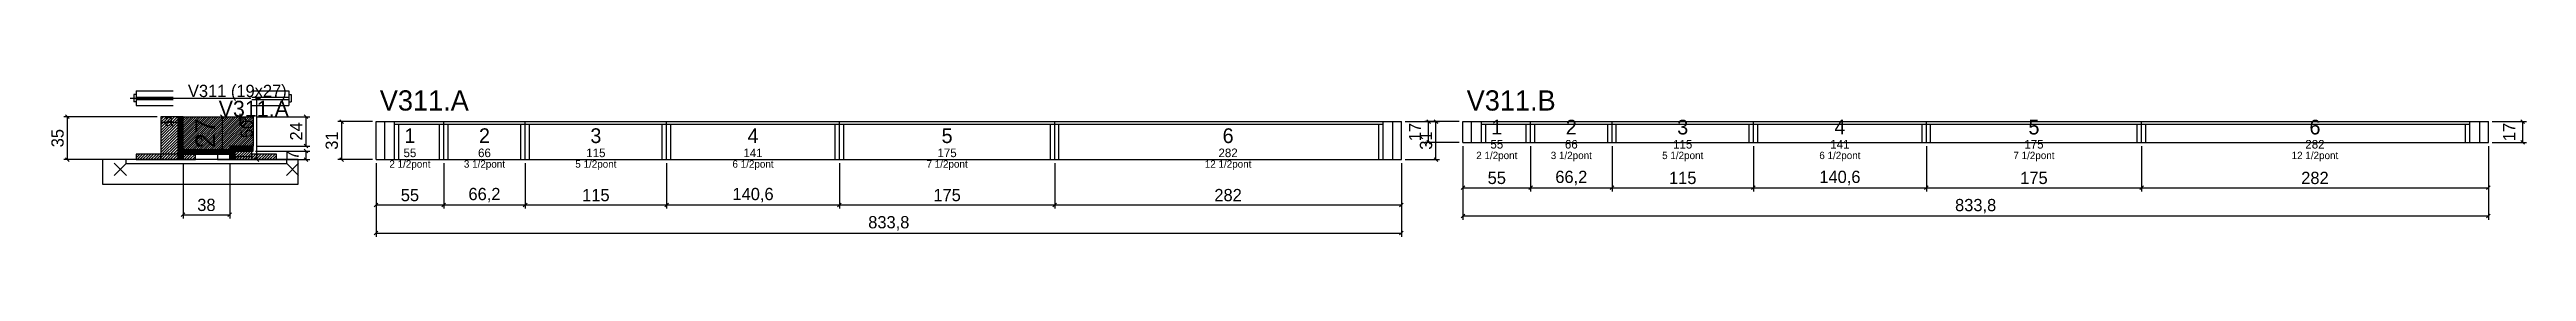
# Model space of a CAD drawing. Extents: x -69 to 1946, y -94 to 31.
import ezdxf
from ezdxf.enums import TextEntityAlignment as Align

# ---------------------------------------------------------------- set-up
doc = ezdxf.new("R2010")
doc.units = 0
for name, color, linetype in [('5', 5, 'Continuous'), ('barrote', 126, 'Continuous'), ('CONCRETO', 251, 'Continuous'), ('COTA', 241, 'Continuous'), ('Cota Seção (2x)', 241, 'Continuous'), ('detalhes', 7, 'Continuous'), ('Hachura', 251, 'Continuous'), ('Madeira', 126, 'Continuous'), ('NOMENCLATURA', 7, 'Continuous'), ('Painéis', 200, 'Continuous'), ('presilha', 224, 'Continuous'), ('SARR_2.2x7', 40, 'Continuous'), ('SARR_3.5x7', 81, 'Continuous'), ('SCO-___-LAJ', 224, 'Continuous'), ('TENSOR', 224, 'Continuous'), ('texto', 7, 'Continuous'), ('Texto Seção', 7, 'Continuous')]:
    doc.layers.add(name, color=color, linetype=linetype)
doc.dimstyles.new('PAINEL', dxfattribs={"dimtxt": 10, "dimasz": 3, "dimexe": 3, "dimexo": 3, "dimgap": 3, "dimtad": 1, "dimblk": 'OBLIQUE', "dimblk1": 'OBLIQUE', "dimcen": 2.5, "dimclrd": 4, "dimclre": 4, "dimclrt": 240, "dimazin": 3, "dimtfac": 1, "dimtmove": 0, "dimatfit": 3})
doc.dimstyles.new('SECAO2X', dxfattribs={"dimtxt": 16, "dimasz": 3, "dimexe": 3, "dimexo": 3, "dimgap": 3, "dimtad": 1, "dimblk": 'OBLIQUE', "dimblk1": 'OBLIQUE', "dimcen": 2.5, "dimclrd": 4, "dimclre": 4, "dimclrt": 240, "dimazin": 3, "dimtfac": 1, "dimtmove": 0, "dimatfit": 3})

# ---------------------------------------------------------------- blocks, each defined once
blk = doc.blocks.new('_OBLIQUE')
at = {"color": 0, "linetype": 'BYBLOCK'}
blk.add_line((-0.5, -0.5), (0.5, 0.5), dxfattribs=at)

msp = doc.modelspace()

# ---------------------------------------------------------------- hatches: boundary and pattern name
at = {"layer": 'COTA'}
h = msp.add_hatch(dxfattribs=at)
h.set_pattern_fill('ANSI31', scale=0.4)
h.paths.add_polyline_path([(40, -23), (40, 4), (97, 4), (97, -20), (78, -20), (78, -23)])
at = {"layer": 'Hachura'}
h = msp.add_hatch(dxfattribs=at)
h.set_pattern_fill('ANSI31', scale=0.5)
h.paths.add_polyline_path([(22, -31), (36, -31), (36, 4), (22, 4)])
h = msp.add_hatch(dxfattribs=at)
h.set_pattern_fill('ANSI31', scale=0.5)
h.paths.add_polyline_path([(22, -0.4), (36, -0.4), (36, 4), (22, 4)])
h = msp.add_hatch(dxfattribs=at)
h.set_pattern_fill('SOLID')
h.paths.add_polyline_path([(36, -31), (40, -31), (40, 4), (36, 4)])
h = msp.add_hatch(dxfattribs=at)
h.set_pattern_fill('SOLID')
h.paths.add_polyline_path([(78, -24), (97, -24), (97, -20), (78, -20)])
h = msp.add_hatch(dxfattribs=at)
h.set_pattern_fill('ANSI31', scale=0.5)
h.paths.add_polyline_path([(2, -31), (22, -31), (22, -26.6), (2, -26.6)])
h = msp.add_hatch(dxfattribs=at)
h.set_pattern_fill('SOLID')
h.paths.add_polyline_path([(40, -26.6), (78, -26.6), (78, -23), (40, -23)])
h = msp.add_hatch(dxfattribs=at)
h.set_pattern_fill('ANSI31', scale=0.5)
h.paths.add_polyline_path([(40, -31), (50, -31), (50, -26.6), (40, -26.6)])
h = msp.add_hatch(dxfattribs=at)
h.set_pattern_fill('SOLID')
h.paths.add_polyline_path([(78, -31), (82, -31), (82, -24), (78, -24)])
h = msp.add_hatch(dxfattribs=at)
h.set_pattern_fill('ANSI31', scale=0.5)
h.paths.add_polyline_path([(82, -31), (96, -31), (96, -24), (82, -24)])
h = msp.add_hatch(dxfattribs=at)
h.set_pattern_fill('ANSI31', scale=0.5)
h.paths.add_polyline_path([(82, -28.4), (96, -28.4), (96, -24), (82, -24)])
h = msp.add_hatch(dxfattribs=at)
h.set_pattern_fill('ANSI31', scale=0.5)
h.paths.add_polyline_path([(96, -31), (116, -31), (116, -26.6), (96, -26.6)])

# ---------------------------------------------------------------- linework, layer by layer
for p, q in [((0, 22), (0, 16)), ((2, 22), (0, 22)), ((2, 25), (32, 25)), ((2, 25), (2, 13)), ((96, 25), (126, 25)), ((126, 25), (126, 13)), ((126, 22), (128, 22)), ((128, 22), (128, 16)), ((2, 16), (0, 16)), ((2, 20), (32, 20)), ((2, 18), (32, 18)), ((2, 13), (32, 13)), ((96, 20), (126, 20)), ((96, 18), (126, 18)), ((96, 13), (126, 13)), ((126, 16), (128, 16))]:
    msp.add_line(p, q)
at = {"layer": 'barrote'}
msp.add_lwpolyline([(-25.5, -51), (133.5, -51), (133.5, -31), (-25.5, -31)], close=True, dxfattribs=at)
at = {"layer": 'CONCRETO'}
msp.add_lwpolyline([(40, -23), (40, 4), (97, 4), (97, -20), (78, -20), (78, -23)], close=True, dxfattribs=at)
at = {"layer": 'Madeira'}
for points in [[(22, -31), (36, -31), (36, 4), (22, 4)], [(22, -0.4), (36, -0.4), (36, 4), (22, 4)], [(2, -31), (22, -31), (22, -26.6), (2, -26.6)], [(22, -31), (36, -31), (36, -26.6), (22, -26.6)], [(40, -31), (50, -31), (50, -26.6), (40, -26.6)], [(68, -31), (78, -31), (78, -26.6), (68, -26.6)], [(82, -31), (96, -31), (96, -24), (82, -24)], [(82, -28.4), (96, -28.4), (96, -24), (82, -24)], [(96, -31), (116, -31), (116, -26.6), (96, -26.6)]]:
    msp.add_lwpolyline(points, close=True, dxfattribs=at)
at = {"layer": 'Painéis'}
for p, q in [((197, 0), (252, 0)), ((197, -31), (197, 0)), ((252, -31), (252, 0)), ((252, -31), (252, 0)), ((252, 0), (318.2, 0)), ((252, -31), (252, 0)), ((318.2, -31), (318.2, 0)), ((318.2, -31), (318.2, 0)), ((318.2, 0), (433.2, 0)), ((318.2, -31), (318.2, 0)), ((433.2, -31), (433.2, 0)), ((433.2, -31), (433.2, 0)), ((433.2, 0), (573.8, 0)), ((433.2, -31), (433.2, 0)), ((573.8, -31), (573.8, 0)), ((573.8, -31), (573.8, 0)), ((573.8, 0), (748.8, 0)), ((573.8, -31), (573.8, 0)), ((748.8, -31), (748.8, 0)), ((748.8, -31), (748.8, 0)), ((748.8, 0), (1030.8, 0)), ((748.8, -31), (748.8, 0)), ((1030.8, -31), (1030.8, 0)), ((1080.8, 0), (1135.8, 0)), ((1080.8, -17), (1080.8, 0)), ((1135.8, -17), (1135.8, 0)), ((1135.8, -17), (1135.8, 0)), ((1135.8, 0), (1202, 0)), ((1135.8, -17), (1135.8, 0)), ((1202, -17), (1202, 0)), ((1202, -17), (1202, 0)), ((1202, 0), (1317, 0)), ((1202, -17), (1202, 0)), ((1317, -17), (1317, 0)), ((1317, -17), (1317, 0)), ((1317, 0), (1457.6, 0)), ((1317, -17), (1317, 0)), ((1457.6, -17), (1457.6, 0)), ((1457.6, -17), (1457.6, 0)), ((1457.6, 0), (1632.6, 0)), ((1457.6, -17), (1457.6, 0)), ((1632.6, -17), (1632.6, 0)), ((1632.6, -17), (1632.6, 0)), ((1632.6, 0), (1914.6, 0)), ((1632.6, -17), (1632.6, 0)), ((1914.6, -17), (1914.6, 0)), ((1080.8, -17), (1135.8, -17)), ((1135.8, -17), (1202, -17)), ((1202, -17), (1317, -17)), ((1317, -17), (1457.6, -17)), ((1457.6, -17), (1632.6, -17)), ((1632.6, -17), (1914.6, -17)), ((197, -31), (252, -31)), ((252, -31), (318.2, -31)), ((318.2, -31), (433.2, -31)), ((433.2, -31), (573.8, -31)), ((573.8, -31), (748.8, -31)), ((748.8, -31), (1030.8, -31))]:
    msp.add_line(p, q, dxfattribs=at)
for points in [[(36, -31), (40, -31), (40, 4), (36, 4)], [(78, -24), (97, -24), (97, -20), (78, -20)], [(40, -26.6), (78, -26.6), (78, -23), (40, -23)], [(78, -31), (82, -31), (82, -24), (78, -24)]]:
    msp.add_lwpolyline(points, close=True, dxfattribs=at)
at = {"layer": 'presilha'}
for p, q in [((-16, -44), (-6, -34)), ((-16, -34), (-6, -44)), ((124, -44), (134, -34)), ((124, -34), (134, -44))]:
    msp.add_line(p, q, dxfattribs=at)
at = {"layer": 'SARR_2.2x7'}
for p, q in [((204, -31), (204, 0)), ((1023.8, -31), (1023.8, 0)), ((1087.8, -17), (1087.8, 0)), ((1907.6, -17), (1907.6, 0)), ((212, -2.2), (252, -2.2)), ((252, -2.2), (318.2, -2.2)), ((318.2, -2.2), (433.2, -2.2)), ((433.2, -2.2), (573.8, -2.2)), ((573.8, -2.2), (748.8, -2.2)), ((748.8, -2.2), (1015.8, -2.2)), ((1095.8, -2.2), (1135.8, -2.2)), ((1135.8, -2.2), (1202, -2.2)), ((1202, -2.2), (1317, -2.2)), ((1317, -2.2), (1457.6, -2.2)), ((1457.6, -2.2), (1632.6, -2.2)), ((1632.6, -2.2), (1899.6, -2.2))]:
    msp.add_line(p, q, dxfattribs=at)
at = {"layer": 'SARR_3.5x7'}
for p, q in [((212, -31), (212, 0)), ((252, -31), (252, 0)), ((252, -31), (252, 0)), ((318.2, -31), (318.2, 0)), ((318.2, -31), (318.2, 0)), ((433.2, -31), (433.2, 0)), ((433.2, -31), (433.2, 0)), ((573.8, -31), (573.8, 0)), ((573.8, -31), (573.8, 0)), ((748.8, -31), (748.8, 0)), ((748.8, -31), (748.8, 0)), ((1015.8, -31), (1015.8, 0)), ((1095.8, -17), (1095.8, 0)), ((1135.8, -17), (1135.8, 0)), ((1135.8, -17), (1135.8, 0)), ((1202, -17), (1202, 0)), ((1202, -17), (1202, 0)), ((1317, -17), (1317, 0)), ((1317, -17), (1317, 0)), ((1457.6, -17), (1457.6, 0)), ((1457.6, -17), (1457.6, 0)), ((1632.6, -17), (1632.6, 0)), ((1632.6, -17), (1632.6, 0)), ((1899.6, -17), (1899.6, 0)), ((215.5, -31), (215.5, -2.2)), ((248.5, -31), (248.5, -2.2)), ((255.5, -31), (255.5, -2.2)), ((314.7, -31), (314.7, -2.2)), ((321.7, -31), (321.7, -2.2)), ((429.7, -31), (429.7, -2.2)), ((436.7, -31), (436.7, -2.2)), ((570.3, -31), (570.3, -2.2)), ((577.3, -31), (577.3, -2.2)), ((745.3, -31), (745.3, -2.2)), ((752.3, -31), (752.3, -2.2)), ((1012.3, -31), (1012.3, -2.2)), ((1095.8, -17), (1099.3, -17)), ((1099.3, -17), (1099.3, -2.2)), ((1132.3, -17), (1132.3, -2.2)), ((1132.3, -17), (1135.8, -17)), ((1135.8, -17), (1139.3, -17)), ((1139.3, -17), (1139.3, -2.2)), ((1198.5, -17), (1198.5, -2.2)), ((1198.5, -17), (1202, -17)), ((1202, -17), (1205.5, -17)), ((1205.5, -17), (1205.5, -2.2)), ((1313.5, -17), (1313.5, -2.2)), ((1313.5, -17), (1317, -17)), ((1317, -17), (1320.5, -17)), ((1320.5, -17), (1320.5, -2.2)), ((1454.1, -17), (1454.1, -2.2)), ((1454.1, -17), (1457.6, -17)), ((1457.6, -17), (1461.1, -17)), ((1461.1, -17), (1461.1, -2.2)), ((1629.1, -17), (1629.1, -2.2)), ((1629.1, -17), (1632.6, -17)), ((1632.6, -17), (1636.1, -17)), ((1636.1, -17), (1636.1, -2.2)), ((1896.1, -17), (1896.1, -2.2)), ((1896.1, -17), (1899.6, -17)), ((212, -31), (215.5, -31)), ((248.5, -31), (252, -31)), ((252, -31), (255.5, -31)), ((314.7, -31), (318.2, -31)), ((318.2, -31), (321.7, -31)), ((429.7, -31), (433.2, -31)), ((433.2, -31), (436.7, -31)), ((570.3, -31), (573.8, -31)), ((573.8, -31), (577.3, -31)), ((745.3, -31), (748.8, -31)), ((748.8, -31), (752.3, -31)), ((1012.3, -31), (1015.8, -31))]:
    msp.add_line(p, q, dxfattribs=at)
at = {"layer": 'SCO-___-LAJ'}
msp.add_lwpolyline([(-6.5, -34.2), (124.5, -34.2), (124.5, -31), (-6.5, -31)], close=True, dxfattribs=at)
at = {"layer": 'TENSOR'}
msp.add_line((-3, 19), (95, 19), dxfattribs=at)

# ---------------------------------------------------------------- texts
at = {"layer": '5'}
for s, height, p in [('1', 12, (1108.3, -4.5)), ('2', 12, (1168.9, -4.5)), ('3', 12, (1259.5, -4.5)), ('4', 12, (1387.3, -4.5)), ('5', 12, (1545.1, -4.5)), ('6', 12, (1773.6, -4.5)), ('1', 12, (224.5, -11.5)), ('2', 12, (285.1, -11.5)), ('3', 12, (375.7, -11.5)), ('4', 12, (503.5, -11.5)), ('5', 12, (661.3, -11.5)), ('6', 12, (889.8, -11.5)), ('55', 7, (1108.3, -18.5)), ('66', 7, (1168.9, -18.5)), ('115', 7, (1259.5, -18.5)), ('141', 7, (1387.3, -18.5)), ('175', 7, (1545.1, -18.5)), ('282', 7, (1773.6, -18.5)), ('55', 7, (224.5, -25.5)), ('66', 7, (285.1, -25.5)), ('115', 7, (375.7, -25.5)), ('141', 7, (503.5, -25.5)), ('175', 7, (661.3, -25.5)), ('282', 7, (889.8, -25.5))]:
    msp.add_text(s, height=height, dxfattribs=at).set_placement(p, align=Align.MIDDLE_CENTER)
at = {"layer": 'detalhes'}
for s, p in [('a', (25, -3.7)), ('b', (85, -3.7)), ('c', (50, -20.5))]:
    msp.add_text(s, height=9.6, dxfattribs=at).set_placement(p)
at = {"layer": 'NOMENCLATURA'}
for s, p in [('V311.A', (200, 9)), ('V311.B', (1083.8, 9))]:
    msp.add_text(s, height=16.5, dxfattribs=at).set_placement(p)
at = {"layer": 'texto', "char_height": 6, "attachment_point": 5}
for s, insert in [('2 1/2pont', (224.5, -35.5)), ('3 1/2pont', (285.1, -35.5)), ('5 1/2pont', (375.7, -35.5)), ('6 1/2pont', (503.5, -35.5)), ('7 1/2pont', (661.3, -35.5)), ('12 1/2pont', (889.8, -35.5)), ('2 1/2pont', (1108.3, -28.5)), ('3 1/2pont', (1168.9, -28.5)), ('5 1/2pont', (1259.5, -28.5)), ('6 1/2pont', (1387.3, -28.5)), ('7 1/2pont', (1545.1, -28.5)), ('12 1/2pont', (1773.6, -28.5))]:
    msp.add_mtext(s, dxfattribs=dict(at, insert=insert))
at = {"layer": 'Texto Seção'}
for s, height, p in [('V311 (19x27)', 10, (44, 20)), ('V311.A', 13, (69, 4))]:
    msp.add_text(s, height=height, dxfattribs=at).set_placement(p)

# ---------------------------------------------------------------- dimensions: what is measured, and where the dimension line sits
at = {"layer": 'COTA'}
for base, p1, p2 in [((100, -31), (96, -31), (96, 19)), ((-54, -31), (2, -31), (22, 4)), ((140, -20), (97, -20), (97, 4)), ((169, -31), (197, -31), (197, 0)), ((1058.8, -31), (1030.8, -31), (1030.8, 0)), ((1052.8, -17), (1080.8, -17), (1080.8, 0)), ((1942.6, -17), (1914.6, -17), (1914.6, 0)), ((140, -31), (96, -31), (96, -24))]:
    msp.add_linear_dim(base=base, p1=p1, p2=p2, angle=90, dimstyle='PAINEL', dxfattribs=at).render()
for base, p1, p2 in [((1080.8, -54), (1080.8, -17), (1135.8, -17)), ((1080.8, -77), (1080.8, -17), (1914.6, -17)), ((1135.8, -54), (1135.8, -17), (1202, -17)), ((1202, -54), (1202, -17), (1317, -17)), ((1317, -54), (1317, -17), (1457.6, -17)), ((1457.6, -54), (1457.6, -17), (1632.6, -17)), ((1632.6, -54), (1632.6, -17), (1914.6, -17)), ((40, -76), (40, -31), (78, -31)), ((197, -68), (197, -31), (252, -31)), ((197, -91), (197, -31), (1030.8, -31)), ((252, -68), (252, -31), (318.2, -31)), ((318.2, -68), (318.2, -31), (433.2, -31)), ((433.2, -68), (433.2, -31), (573.8, -31)), ((573.8, -68), (573.8, -31), (748.8, -31)), ((748.8, -68), (748.8, -31), (1030.8, -31))]:
    msp.add_linear_dim(base=base, p1=p1, p2=p2, dimstyle='PAINEL', dxfattribs=at).render()
at = {"layer": 'Cota Seção (2x)'}
msp.add_linear_dim(base=(72, -23), p1=(40, -23), p2=(40, 4), angle=90, dimstyle='SECAO2X', dxfattribs=at).render()

doc.saveas('drawing.dxf')
